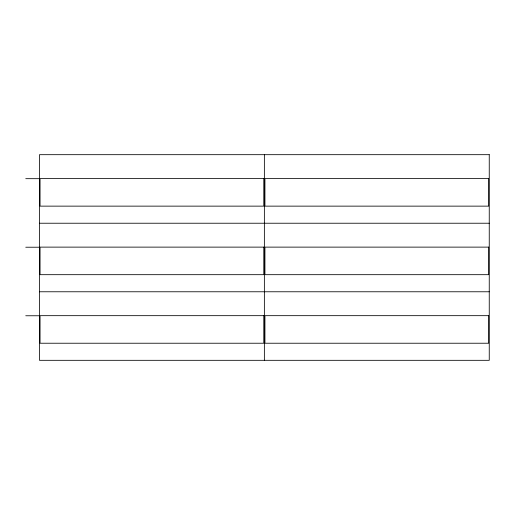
<?xml version="1.0" encoding="UTF-8"?>
<svg xmlns="http://www.w3.org/2000/svg" width="515" height="515" viewBox="0 0 515 515"><rect width="100%" height="100%" fill="white"/><g stroke="black" fill="none" stroke-linecap="round" stroke-linejoin="round"><path stroke-width="0.77" d="M25.75 178.673L39.481 178.673M39.481 223.227L489.25 223.227M25.75 247.219L39.481 247.219M39.481 291.773L489.25 291.773M25.75 315.759L39.481 315.759M264.369 154.68L264.369 360.32M489.25 154.68L39.481 154.68L39.481 360.32L489.25 360.32L489.25 154.68M263.796 178.576L40.054 178.576L40.054 206.135L263.796 206.135L263.796 178.576M488.677 178.576L264.935 178.576L264.935 206.135L488.677 206.135L488.677 178.576M263.796 247.123L40.054 247.123L40.054 274.682L263.796 274.682L263.796 247.123M488.677 247.123L264.935 247.123L264.935 274.682L488.677 274.682L488.677 247.123M263.796 315.669L40.054 315.669L40.054 343.228L263.796 343.228L263.796 315.669M488.677 315.669L264.935 315.669L264.935 343.228L488.677 343.228L488.677 315.669"/></g></svg>
